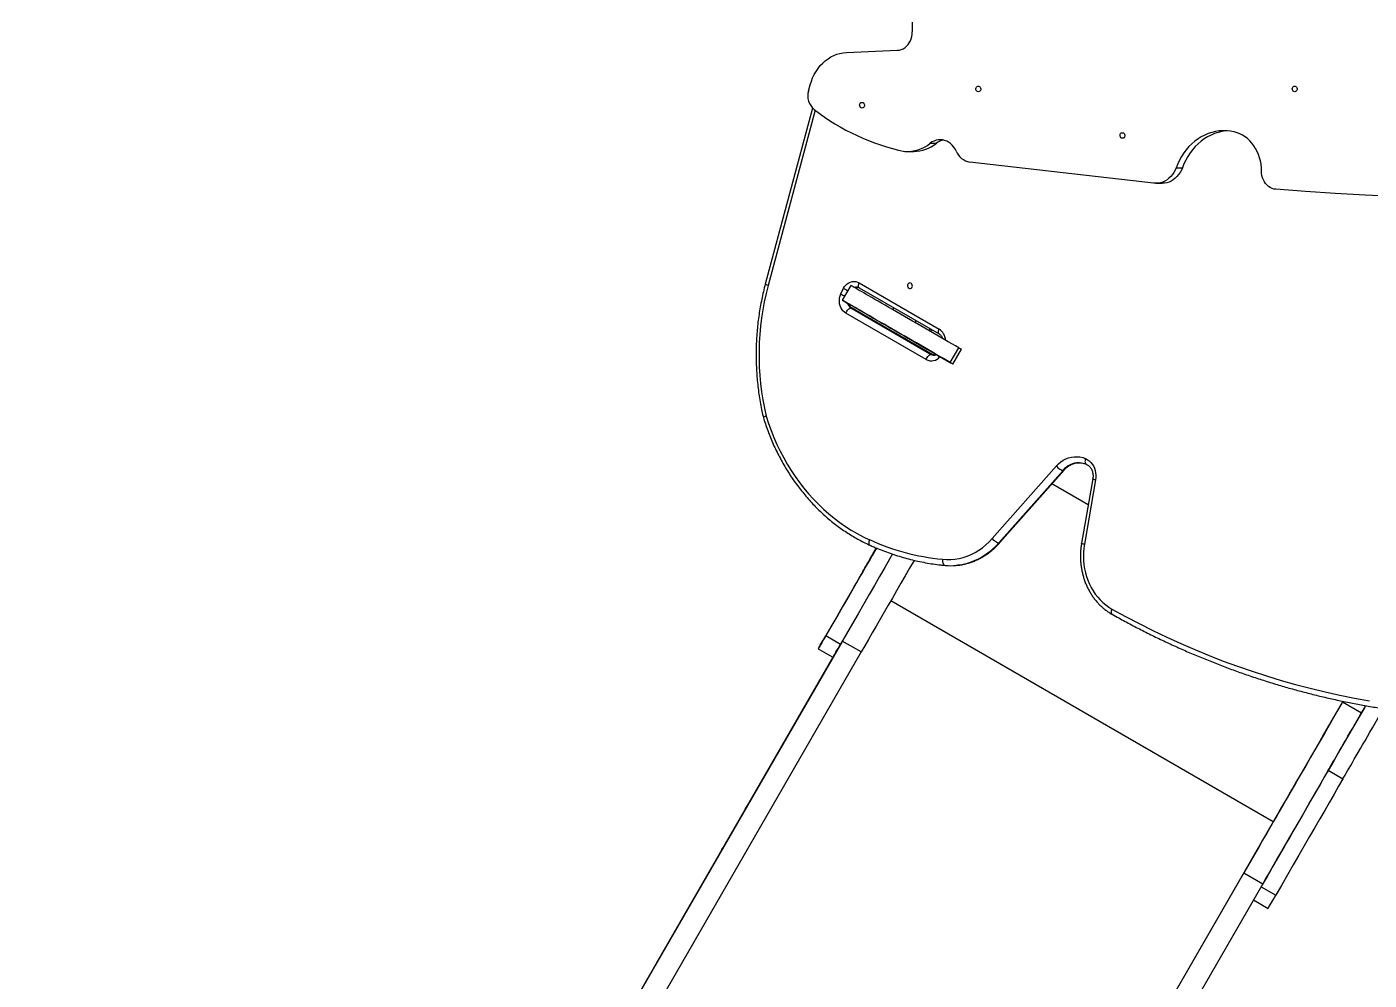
# Model space of a CAD drawing. Header units: millimetres. Extents: x -5718 to 5731, y -4937 to 4872.
# Drawn here: x -3136 to -1477, y 341 to 1520 of the extents above; entities that cross this region are included whole.
import ezdxf

# ---------------------------------------------------------------- set-up
doc = ezdxf.new("R2010")
doc.units = ezdxf.units.MM
for name, color, linetype in [('DIKOM_ОБЪЕКТ', 7, 'Continuous'), ('DIKOM_РАЗМЕР_ЗОНА', 7, 'Continuous'), ('DIKOM_РАЗМЕР_ОБЪЕКТА', 7, 'Continuous')]:
    doc.layers.add(name, color=color, linetype=linetype)
doc.styles.add('style1', font='arial.ttf', dxfattribs={"width": 0.8})
doc.dimstyles.new('1-50', dxfattribs={"dimtxt": 300, "dimasz": 200, "dimexe": 100, "dimexo": 0, "dimgap": 100, "dimtad": 0, "dimdec": 0, "dimtxsty": 'style1', "dimcen": 0, "dimclrd": 7, "dimclre": 7, "dimadec": 1, "dimazin": 2, "dimtfac": 1, "dimtdec": 0, "dimtmove": 1, "dimatfit": 3, "dimfxl": 0, "dimlwd": 25, "dimlwe": 18, "dimarcsym": 0})

# ---------------------------------------------------------------- blocks, each defined once
blk = doc.blocks.new('*D16')
at = {"layer": 'Defpoints', "color": 0, "transparency": 16777216}
for p in [(3730.7, 1233.1), (-2946.4, -626.4), (-2946.4, -2812.5)]:
    blk.add_point(p, dxfattribs=at)
at = {"layer": 'DIKOM_РАЗМЕР_ОБЪЕКТА', "color": 7, "lineweight": 18, "transparency": 16777216}
for p, q in [((3730.7, 1233.1), (3730.7, -2912.5)), ((-2946.4, -626.4), (-2946.4, -2912.5))]:
    blk.add_line(p, q, dxfattribs=at)
at = {"layer": 'DIKOM_РАЗМЕР_ОБЪЕКТА', "color": 7, "lineweight": 25, "transparency": 16777216}
for p, q in [((-2746.4, -2812.5), (365.8, -2812.5)), ((3530.7, -2812.5), (1283.1, -2812.5))]:
    blk.add_line(p, q, dxfattribs=at)
at = {"layer": 'DIKOM_РАЗМЕР_ОБЪЕКТА', "color": 7, "transparency": 16777216}
for points in [[(-2746.4, -2779.2), (-2746.4, -2845.9), (-2946.4, -2812.5)], [(3530.7, -2779.2), (3530.7, -2845.9), (3730.7, -2812.5)]]:
    blk.add_solid(points, dxfattribs=at)
at = {"layer": 'DIKOM_РАЗМЕР_ОБЪЕКТА', "color": 0, "transparency": 16777216, "insert": (824.5, -2812.5), "char_height": 300, "attachment_point": 5, "style": 'style1'}
blk.add_mtext('6650', dxfattribs=at)
blk = doc.blocks.new('*D15')
at = {"layer": 'Defpoints', "color": 0, "transparency": 16777216}
for p in [(-1897.4, 3178.8), (-4525.5, -2300.5), (-129.7, -2300.5)]:
    blk.add_point(p, dxfattribs=at)
at = {"layer": 'DIKOM_РАЗМЕР_ОБЪЕКТА', "color": 7, "lineweight": 18, "transparency": 16777216}
for p, q in [((-1897.4, 3178.8), (-4625.5, 3178.8)), ((-129.7, -2300.5), (-4625.5, -2300.5))]:
    blk.add_line(p, q, dxfattribs=at)
at = {"layer": 'DIKOM_РАЗМЕР_ОБЪЕКТА', "color": 7, "lineweight": 25, "transparency": 16777216}
for p, q in [((-4525.5, 2978.8), (-4525.5, 1719)), ((-4525.5, -2100.5), (-4525.5, 803))]:
    blk.add_line(p, q, dxfattribs=at)
at = {"layer": 'DIKOM_РАЗМЕР_ОБЪЕКТА', "color": 7, "transparency": 16777216}
for points in [[(-4558.9, 2978.8), (-4492.2, 2978.8), (-4525.5, 3178.8)], [(-4558.9, -2100.5), (-4492.2, -2100.5), (-4525.5, -2300.5)]]:
    blk.add_solid(points, dxfattribs=at)
at = {"layer": 'DIKOM_РАЗМЕР_ОБЪЕКТА', "color": 0, "transparency": 16777216, "insert": (-4525.5, 1261), "char_height": 300, "attachment_point": 5, "rotation": 90, "style": 'style1'}
blk.add_mtext('5400', dxfattribs=at)
blk = doc.blocks.new('*D14')
at = {"layer": 'Defpoints', "color": 0, "transparency": 16777216}
for p in [(5730.7, 1374.7), (-4872.5, -1263.2), (-4872.5, -4740)]:
    blk.add_point(p, dxfattribs=at)
at = {"layer": 'DIKOM_РАЗМЕР_ЗОНА', "color": 7, "lineweight": 18, "transparency": 16777216}
for p, q in [((5730.7, 1374.7), (5730.7, -4840)), ((-4872.5, -1263.2), (-4872.5, -4840))]:
    blk.add_line(p, q, dxfattribs=at)
at = {"layer": 'DIKOM_РАЗМЕР_ЗОНА', "color": 7, "lineweight": 25, "transparency": 16777216}
for p, q in [((-4672.5, -4740), (259.6, -4740)), ((5530.7, -4740), (1339.3, -4740))]:
    blk.add_line(p, q, dxfattribs=at)
at = {"layer": 'DIKOM_РАЗМЕР_ЗОНА', "color": 7, "transparency": 16777216}
for points in [[(-4672.5, -4706.7), (-4672.5, -4773.3), (-4872.5, -4740)], [(5530.7, -4706.7), (5530.7, -4773.3), (5730.7, -4740)]]:
    blk.add_solid(points, dxfattribs=at)
at = {"layer": 'DIKOM_РАЗМЕР_ЗОНА', "color": 0, "transparency": 16777216, "insert": (799.5, -4740), "char_height": 300, "attachment_point": 5, "style": 'style1'}
blk.add_mtext('10600', dxfattribs=at)
blk = doc.blocks.new('*D13')
at = {"layer": 'Defpoints', "color": 0, "transparency": 16777216}
for p in [(-5521.5, 4872.3), (-1696.2, 4872.3), (580.6, -3721.2)]:
    blk.add_point(p, dxfattribs=at)
at = {"layer": 'DIKOM_РАЗМЕР_ЗОНА', "color": 7, "lineweight": 18, "transparency": 16777216}
for p, q in [((-1696.2, 4872.3), (-5621.5, 4872.3)), ((580.6, -3721.2), (-5621.5, -3721.2))]:
    blk.add_line(p, q, dxfattribs=at)
at = {"layer": 'DIKOM_РАЗМЕР_ЗОНА', "color": 7, "lineweight": 25, "transparency": 16777216}
for p, q in [((-5521.5, 4672.3), (-5521.5, 1701.6)), ((-5521.5, -3521.2), (-5521.5, 785.4))]:
    blk.add_line(p, q, dxfattribs=at)
at = {"layer": 'DIKOM_РАЗМЕР_ЗОНА', "color": 7, "transparency": 16777216}
for points in [[(-5554.9, 4672.3), (-5488.2, 4672.3), (-5521.5, 4872.3)], [(-5554.9, -3521.2), (-5488.2, -3521.2), (-5521.5, -3721.2)]]:
    blk.add_solid(points, dxfattribs=at)
at = {"layer": 'DIKOM_РАЗМЕР_ЗОНА', "color": 0, "transparency": 16777216, "insert": (-5521.5, 1243.5), "char_height": 300, "attachment_point": 5, "rotation": 90, "style": 'style1'}
blk.add_mtext('8600', dxfattribs=at)

msp = doc.modelspace()

# ---------------------------------------------------------------- linework, layer by layer
at = {"layer": 'DIKOM_ОБЪЕКТ', "color": 7, "linetype": 'Continuous', "lineweight": 15}
for p, q in [((-2041.9, 1525.7), (-2041.9, 1513.7)), ((-2123.2, 1488), (-2060.2, 1490.7)), ((-2170.1, 1440.3), (-2168, 1448.1)), ((-2165.2, 1419.4), (-2223.5, 1201.8)), ((-2162, 1416.8), (-2220.1, 1199.8)), ((-2047.7, 1365.7), (-2040, 1365.7)), ((-2019.8, 1375.8), (-2012, 1375.8)), ((-1743.6, 1326.4), (-1970.6, 1352.6)), ((-1715.8, 1345.5), (-1708, 1345.5)), ((-1740.9, 1326.3), (-1733.1, 1326.3)), ((-2130.1, 1189.5), (-2126.7, 1196.5)), ((-2117.8, 1200), (-2128.3, 1181.8)), ((-2107.6, 1203.3), (-2008.8, 1146.2)), ((-2107.5, 1197.3), (-2008.6, 1140.2)), ((-2124.8, 1179.8), (-2121.3, 1177.8)), ((-2024.7, 1108.6), (-2123.9, 1165.9)), ((-2117.6, 1172.2), (-2018.4, 1114.9)), ((-2117.1, 1172.2), (-2117.6, 1172.2)), ((-2017.9, 1114.9), (-2117.1, 1172.2)), ((-2017, 1114.6), (-2116.3, 1171.9)), ((-2097.5, 1164), (-2097.5, 1164)), ((-2065.1, 1170.1), (-2065.3, 1169.7)), ((-2065, 1169.9), (-2065.2, 1169.6)), ((-2020.8, 1144), (-2019.4, 1146.4)), ((-2019, 1143), (-2017.6, 1145.4)), ((-2018.4, 1114.9), (-2017.9, 1114.9)), ((-2011.8, 1114.5), (-2013.9, 1115.7)), ((-2013.9, 1115.7), (-2013.9, 1115.7)), ((-2011.4, 1114.3), (-1996, 1105.4)), ((-1995, 1104.8), (-1984.5, 1123)), ((-1991.7, 1102.9), (-1981.2, 1121.1)), ((-1943, 887.2), (-1863.8, 976.9)), ((-1855.4, 971.5), (-1934.7, 881.8)), ((-1933.5, 882.2), (-1854.3, 971.9)), ((-1824.3, 928.8), (-1869.4, 954.8)), ((-1818.7, 960.9), (-1832.6, 881.3)), ((-1815.2, 959.6), (-1829.1, 880.1)), ((-2098.4, 854.4), (-2098.4, 854.4)), ((-2001.4, 854), (-2001, 854)), ((-1595.7, 537), (-2068.5, 810)), ((-2148.6, 767.3), (-2130.4, 756.8)), ((-2129.1, 759.2), (-2469.9, 168.9)), ((-2104.9, 747), (-2446.5, 155.4)), ((-2158.1, 751), (-2139.9, 740.5)), ((-2104.9, 747), (-2128.3, 760.5)), ((-2139.9, 740.5), (-2356.8, 364.9)), ((-1509.6, 686.1), (-1510.1, 685.2)), ((-1510.1, 685.2), (-1486.7, 671.7)), ((-1527.7, 600.7), (-1509.5, 590.2)), ((-1595.7, 537), (-1879.9, 44.8)), ((-1632.1, 474), (-1973.7, -117.6)), ((-1632.1, 474), (-1608.7, 460.5)), ((-1608.7, 460.5), (-1950.3, -131.1)), ((-1610.8, 456.8), (-1592.6, 446.3)), ((-1620.3, 440.5), (-1602.1, 430))]:
    msp.add_line(p, q, dxfattribs=at)
at = {"layer": 'DIKOM_ОБЪЕКТ', "color": 7, "linetype": 'Continuous', "lineweight": 15, "flags": 128}
for points in [[(-2060.2, 1490.7), (-2057.8, 1491), (-2055.4, 1491.6), (-2053, 1492.7), (-2050.8, 1494), (-2048.8, 1495.7), (-2047, 1497.7), (-2045.5, 1500), (-2044.1, 1502.5), (-2043.1, 1505.1), (-2042.4, 1507.9), (-2042, 1510.8), (-2041.9, 1513.7)], [(-2168, 1448.1), (-2166.6, 1452.5), (-2165, 1456.7), (-2163, 1460.8), (-2160.8, 1464.7), (-2158.3, 1468.4), (-2155.6, 1471.8), (-2152.6, 1474.9), (-2149.4, 1477.7), (-2146, 1480.3), (-2142.5, 1482.5), (-2138.8, 1484.3), (-2135, 1485.8), (-2131.2, 1486.9), (-2127.2, 1487.6), (-2123.2, 1488)], [(-1960.2, 1439.4), (-1961.2, 1439.6), (-1962.1, 1440.1), (-1962.7, 1441), (-1963.1, 1442), (-1963.2, 1443.2), (-1963, 1444.3), (-1962.4, 1445.3), (-1961.7, 1446), (-1960.7, 1446.3), (-1959.7, 1446.3), (-1958.8, 1446), (-1958, 1445.3), (-1957.5, 1444.3), (-1957.2, 1443.2), (-1957.3, 1442), (-1957.7, 1441), (-1958.4, 1440.1), (-1959.3, 1439.6), (-1960.2, 1439.4)], [(-1569.2, 1439.4), (-1570.2, 1439.6), (-1571, 1440.1), (-1571.7, 1441), (-1572.1, 1442), (-1572.2, 1443.2), (-1571.9, 1444.3), (-1571.4, 1445.3), (-1570.6, 1446), (-1569.7, 1446.4), (-1568.7, 1446.4), (-1567.8, 1446), (-1567, 1445.3), (-1566.5, 1444.3), (-1566.2, 1443.2), (-1566.3, 1442), (-1566.7, 1441), (-1567.4, 1440.1), (-1568.2, 1439.6), (-1569.2, 1439.4)], [(-2103.9, 1419.4), (-2104.9, 1419.6), (-2105.8, 1420.1), (-2106.4, 1421), (-2106.8, 1422), (-2106.9, 1423.2), (-2106.7, 1424.3), (-2106.1, 1425.3), (-2105.4, 1426), (-2104.4, 1426.3), (-2103.4, 1426.3), (-2102.5, 1426), (-2101.7, 1425.3), (-2101.2, 1424.3), (-2101, 1423.2), (-2101, 1422), (-2101.4, 1421), (-2102.1, 1420.1), (-2103, 1419.6), (-2103.9, 1419.4)], [(-1987.7, 1366.2), (-1989, 1368.9), (-1990.7, 1371.3), (-1992.5, 1373.6), (-1994.6, 1375.5), (-1996.9, 1377.2), (-1999.3, 1378.5), (-2001.9, 1379.4), (-2004.5, 1380), (-2007.2, 1380.2), (-2009.8, 1380.1), (-2012.5, 1379.5), (-2015, 1378.6), (-2017.5, 1377.4), (-2019.8, 1375.8)], [(-1782.1, 1382), (-1783.1, 1382.2), (-1784, 1382.7), (-1784.7, 1383.6), (-1785, 1384.6), (-1785.1, 1385.8), (-1784.9, 1386.9), (-1784.3, 1387.9), (-1783.6, 1388.6), (-1782.6, 1388.9), (-1781.7, 1388.9), (-1780.7, 1388.6), (-1779.9, 1387.9), (-1779.4, 1386.9), (-1779.2, 1385.8), (-1779.2, 1384.6), (-1779.6, 1383.6), (-1780.3, 1382.7), (-1781.2, 1382.2), (-1782.1, 1382)], [(-1644.1, 1389.9), (-1648.6, 1390.7), (-1653.2, 1391.2), (-1657.9, 1391.3), (-1662.5, 1391), (-1667.1, 1390.3), (-1671.6, 1389.2), (-1676, 1387.7), (-1680.4, 1385.9), (-1684.6, 1383.7), (-1688.7, 1381.2), (-1692.6, 1378.4), (-1696.3, 1375.2), (-1699.9, 1371.7), (-1703.2, 1367.9), (-1706.2, 1363.9), (-1709, 1359.6), (-1711.6, 1355.1), (-1713.8, 1350.4), (-1715.8, 1345.5)], [(-1652.6, 1391.2), (-1654.7, 1391), (-1659.3, 1390.3), (-1663.8, 1389.2), (-1668.3, 1387.7), (-1672.6, 1385.9), (-1676.8, 1383.7), (-1680.9, 1381.2), (-1684.8, 1378.4), (-1688.6, 1375.2), (-1692.1, 1371.7), (-1695.4, 1367.9), (-1698.5, 1363.9), (-1701.3, 1359.6), (-1703.8, 1355.1), (-1706.1, 1350.4), (-1708, 1345.5)], [(-1610.2, 1341.3), (-1610.3, 1345.6), (-1610.8, 1349.8), (-1611.5, 1353.9), (-1612.6, 1358), (-1613.9, 1362), (-1615.5, 1365.8), (-1617.5, 1369.4), (-1619.6, 1372.8), (-1622, 1375.9), (-1624.7, 1378.9), (-1627.5, 1381.5), (-1630.6, 1383.8), (-1633.8, 1385.9), (-1637.1, 1387.6), (-1640.5, 1388.9), (-1644.1, 1389.9)], [(-1715.8, 1345.5), (-1717.1, 1342.5), (-1718.6, 1339.7), (-1720.4, 1337), (-1722.4, 1334.6), (-1724.6, 1332.5), (-1727, 1330.7), (-1729.6, 1329.1), (-1732.3, 1327.9), (-1735, 1327), (-1737.9, 1326.5), (-1740.7, 1326.3), (-1743.6, 1326.4)], [(-1708, 1345.5), (-1709.3, 1342.5), (-1710.9, 1339.7), (-1712.7, 1337), (-1714.7, 1334.6), (-1716.9, 1332.5), (-1719.3, 1330.7), (-1721.8, 1329.1), (-1724.5, 1327.9), (-1727.3, 1327), (-1730.1, 1326.5), (-1733, 1326.3), (-1733.1, 1326.3)], [(-1592.5, 1318.9), (-1594.9, 1319.2), (-1597.2, 1319.9), (-1599.4, 1321), (-1601.5, 1322.4), (-1603.4, 1324), (-1605.2, 1326), (-1606.7, 1328.1), (-1607.9, 1330.5), (-1608.9, 1333.1), (-1609.7, 1335.8), (-1610.1, 1338.5), (-1610.2, 1341.3)], [(-1224.5, 1308), (-1261.3, 1307.4), (-1298.1, 1307.1), (-1334.9, 1307.3), (-1371.8, 1307.8), (-1408.6, 1308.7), (-1445.4, 1310), (-1482.2, 1311.6), (-1519, 1313.7), (-1555.7, 1316.1), (-1592.5, 1318.9)], [(-2220.1, 1199.8), (-2221.2, 1200.3), (-2222.2, 1200.7), (-2222.9, 1201.1), (-2223.3, 1201.4), (-2223.5, 1201.7), (-2223.5, 1201.8)], [(-2126.7, 1196.5), (-2125.5, 1198.6), (-2124, 1200.5), (-2122.3, 1202.1), (-2120.4, 1203.4), (-2118.3, 1204.3), (-2116.2, 1204.9), (-2114, 1205.1), (-2111.8, 1204.9), (-2109.7, 1204.3), (-2107.6, 1203.3)], [(-1984.5, 1123), (-1988.6, 1125.4), (-1992.8, 1127.8), (-1997.3, 1130.4), (-2001.8, 1133), (-2006.5, 1135.8), (-2011.4, 1138.5), (-2016.3, 1141.4), (-2021.2, 1144.2), (-2026.3, 1147.2), (-2031.4, 1150.1), (-2036.4, 1153), (-2041.5, 1155.9), (-2046.6, 1158.9), (-2051.6, 1161.8), (-2056.6, 1164.6), (-2061.4, 1167.4), (-2066.2, 1170.2), (-2070.9, 1172.9), (-2075.4, 1175.5), (-2079.8, 1178), (-2084, 1180.5), (-2088, 1182.8), (-2091.8, 1185), (-2095.4, 1187.1), (-2098.8, 1189), (-2101.9, 1190.8), (-2104.8, 1192.5), (-2107.4, 1194), (-2109.8, 1195.3), (-2111.8, 1196.5), (-2113.6, 1197.5), (-2115, 1198.4), (-2116.2, 1199.1), (-2117.1, 1199.6), (-2117.6, 1199.9), (-2117.8, 1200), (-2117.8, 1200)], [(-2107.5, 1197.3), (-2107.9, 1197.5), (-2108.2, 1198.1), (-2108.5, 1198.9), (-2108.5, 1199.8), (-2108.4, 1200.9), (-2108.1, 1202.1), (-2107.6, 1203.3)], [(-2044.7, 1203.1), (-2045.7, 1202.9), (-2046.6, 1202.3), (-2047.2, 1201.5), (-2047.6, 1200.4), (-2047.7, 1199.3), (-2047.5, 1198.2), (-2046.9, 1197.2), (-2046.1, 1196.5), (-2045.2, 1196.1), (-2044.2, 1196.1), (-2043.3, 1196.5), (-2042.5, 1197.2), (-2042, 1198.2), (-2041.7, 1199.3), (-2041.8, 1200.4), (-2042.2, 1201.5), (-2042.9, 1202.3), (-2043.7, 1202.9), (-2044.7, 1203.1)], [(-2123.9, 1165.9), (-2125.8, 1167.2), (-2127.5, 1168.7), (-2128.9, 1170.6), (-2130.1, 1172.7), (-2131, 1175), (-2131.7, 1177.4), (-2132, 1179.9), (-2132, 1182.4), (-2131.7, 1184.9), (-2131, 1187.3), (-2130.1, 1189.5)], [(-1995, 1104.8), (-1999.1, 1107.2), (-2003.3, 1109.7), (-2007.8, 1112.2), (-2012.3, 1114.9), (-2017, 1117.6), (-2021.9, 1120.3), (-2026.8, 1123.2), (-2031.7, 1126.1), (-2036.8, 1129), (-2041.9, 1131.9), (-2046.9, 1134.8), (-2052, 1137.8), (-2057.1, 1140.7), (-2062.1, 1143.6), (-2067.1, 1146.4), (-2071.9, 1149.3), (-2076.7, 1152), (-2081.4, 1154.7), (-2085.9, 1157.3), (-2090.3, 1159.8), (-2094.5, 1162.3), (-2098.5, 1164.6), (-2102.3, 1166.8), (-2105.9, 1168.9), (-2109.3, 1170.8), (-2112.4, 1172.6), (-2115.3, 1174.3), (-2117.9, 1175.8), (-2120.3, 1177.2), (-2122.3, 1178.3), (-2124.1, 1179.4), (-2125.5, 1180.2), (-2126.7, 1180.9), (-2127.6, 1181.4), (-2128.1, 1181.7), (-2128.3, 1181.8), (-2128.2, 1181.8), (-2127.8, 1181.5), (-2127.1, 1181.1), (-2126.1, 1180.5), (-2124.8, 1179.8)], [(-2123.9, 1165.9), (-2123.3, 1167.1), (-2122.6, 1168.3), (-2121.8, 1169.4), (-2121, 1170.3), (-2120.1, 1171.1), (-2119.2, 1171.7), (-2118.4, 1172), (-2117.6, 1172.2)], [(-2120.4, 1177.2), (-2120.4, 1177.3), (-2120.7, 1177.4), (-2121.3, 1177.8)], [(-2097.5, 1164), (-2097.6, 1164.1), (-2098.1, 1164.3), (-2098.9, 1164.8), (-2100, 1165.4), (-2101.4, 1166.2), (-2103.1, 1167.2), (-2105.1, 1168.4), (-2107.5, 1169.7), (-2110.1, 1171.3), (-2113.1, 1173), (-2116.3, 1174.9), (-2119.9, 1176.9), (-2120.2, 1177.1)], [(-2117.1, 1172.2), (-2116.5, 1172), (-2116.3, 1171.9)], [(-2097.5, 1164), (-2097.3, 1163.9), (-2096.9, 1163.6), (-2096.1, 1163.2), (-2095, 1162.5), (-2093.6, 1161.8), (-2091.9, 1160.8), (-2090, 1159.6), (-2087.7, 1158.3), (-2085.2, 1156.9), (-2082.4, 1155.3), (-2079.3, 1153.5), (-2076.1, 1151.6), (-2072.5, 1149.6), (-2068.8, 1147.4), (-2064.8, 1145.1), (-2060.7, 1142.7), (-2056.4, 1140.3), (-2051.9, 1137.7), (-2047.3, 1135), (-2042.6, 1132.3), (-2037.8, 1129.5), (-2032.9, 1126.7), (-2027.9, 1123.8), (-2022.9, 1120.9), (-2017.8, 1118), (-2012.7, 1115), (-2011.9, 1114.5)], [(-2064.5, 1169.2), (-2064.8, 1169.4), (-2065, 1169.8), (-2065.1, 1170.2), (-2065.2, 1170.8), (-2065.1, 1171.4), (-2065, 1172.1), (-2064.9, 1172.6)], [(-2036.9, 1153.2), (-2037.1, 1153.5), (-2037.4, 1153.9), (-2037.5, 1154.3), (-2037.6, 1154.8), (-2037.5, 1155.5), (-2037.4, 1156.1), (-2037.3, 1156.7)], [(-2008.7, 1140.2), (-2009, 1140.4), (-2009.4, 1141), (-2009.6, 1141.8), (-2009.6, 1142.8), (-2009.5, 1143.8), (-2009.2, 1145), (-2008.8, 1146.2)], [(-2042.9, 1132.5), (-2043.1, 1132.6), (-2043.5, 1132.8), (-2044.3, 1133.3), (-2045.2, 1133.8), (-2046.2, 1134.4), (-2047.1, 1134.9), (-2048, 1135.4), (-2048.6, 1135.8), (-2048.9, 1136), (-2048.9, 1136), (-2048.6, 1135.8), (-2048, 1135.4), (-2047.1, 1134.9), (-2046.2, 1134.4), (-2045.2, 1133.8), (-2044.3, 1133.3), (-2043.5, 1132.8), (-2043.1, 1132.6), (-2042.9, 1132.5)], [(-2029.5, 1124.7), (-2029.7, 1124.8), (-2030.1, 1125.1), (-2030.9, 1125.5), (-2031.8, 1126), (-2032.8, 1126.6), (-2033.7, 1127.2), (-2034.6, 1127.7), (-2035.2, 1128), (-2035.5, 1128.2), (-2035.5, 1128.2), (-2035.2, 1128), (-2034.6, 1127.7), (-2033.7, 1127.2), (-2032.8, 1126.6), (-2031.8, 1126), (-2030.9, 1125.5), (-2030.1, 1125.1), (-2029.7, 1124.8), (-2029.5, 1124.7)], [(-2029.3, 1124.7), (-2029.5, 1124.7), (-2030, 1125), (-2030.7, 1125.4), (-2031.6, 1126), (-2032.6, 1126.5), (-2033.6, 1127.1), (-2034.4, 1127.6), (-2035, 1127.9), (-2035.4, 1128.1), (-2035.4, 1128.1), (-2035, 1127.9), (-2034.4, 1127.6), (-2033.6, 1127.1), (-2032.6, 1126.5), (-2031.6, 1126), (-2030.7, 1125.4), (-2030, 1125), (-2029.5, 1124.7), (-2029.3, 1124.7)], [(-2024.7, 1108.6), (-2024.1, 1109.8), (-2023.4, 1111), (-2022.6, 1112.1), (-2021.7, 1113), (-2020.9, 1113.8), (-2020, 1114.4), (-2019.2, 1114.7), (-2018.4, 1114.9)], [(-2017.9, 1114.9), (-2017.2, 1114.7), (-2017.1, 1114.7)], [(-2011.4, 1114.3), (-2012.5, 1114.9), (-2013.4, 1115.5), (-2014.1, 1115.9), (-2014.6, 1116.2), (-2014.8, 1116.3), (-2014.8, 1116.3), (-2014.4, 1116.1), (-2013.9, 1115.7)], [(-1981.2, 1121.1), (-1981.3, 1121.2), (-1981.6, 1121.4), (-1982.3, 1121.8), (-1983.3, 1122.3), (-1984.5, 1123)], [(-1996, 1105.4), (-1994.7, 1104.6), (-1993.5, 1104), (-1992.6, 1103.5), (-1992, 1103.1), (-1991.7, 1102.9), (-1991.8, 1103), (-1992.1, 1103.2), (-1992.8, 1103.6), (-1993.8, 1104.1), (-1995, 1104.8)], [(-2222.5, 1038.5), (-2219.6, 1029.6), (-2216.4, 1020.8), (-2212.9, 1012.1), (-2209.1, 1003.6), (-2205.1, 995.3), (-2200.8, 987.1), (-2196.3, 979.2), (-2191.5, 971.4), (-2186.5, 963.9), (-2181.2, 956.5), (-2175.7, 949.5), (-2170, 942.6), (-2164.1, 936), (-2157.9, 929.7), (-2151.6, 923.6), (-2145.1, 917.8), (-2138.4, 912.3), (-2131.5, 907.1), (-2124.5, 902.2), (-2117.3, 897.6), (-2110, 893.4), (-2102.5, 889.4), (-2094.9, 885.8)], [(-1863.8, 976.9), (-1861.1, 979.6), (-1858.3, 982), (-1855.2, 984), (-1852, 985.7), (-1848.6, 987), (-1845.2, 987.9), (-1841.7, 988.3), (-1838.2, 988.4), (-1834.7, 988), (-1831.2, 987.3), (-1827.9, 986.1)], [(-1827.9, 986.1), (-1825.5, 984.9), (-1823.3, 983.3), (-1821.3, 981.4), (-1819.5, 979.3), (-1818, 976.9), (-1816.7, 974.2), (-1815.8, 971.4), (-1815.2, 968.5), (-1814.8, 965.5), (-1814.9, 962.5), (-1815.2, 959.6)], [(-1863.8, 976.9), (-1862.8, 975.9), (-1861.8, 974.8), (-1860.6, 973.9), (-1859.5, 973.1), (-1858.3, 972.4), (-1857.3, 971.9), (-1856.3, 971.6), (-1855.4, 971.5)], [(-1815.2, 959.6), (-1816.4, 959.9), (-1817.3, 960.1), (-1818.1, 960.4), (-1818.5, 960.6), (-1818.7, 960.8), (-1818.7, 960.9)], [(-2094.9, 885.8), (-2095.3, 884.4), (-2095.5, 883.1), (-2095.6, 881.9), (-2095.4, 880.8), (-2095.1, 880), (-2094.7, 879.3), (-2094.2, 879)], [(-2004.6, 861.5), (-1999.4, 861.2), (-1994.2, 861.3), (-1989.1, 861.8), (-1983.9, 862.6), (-1978.9, 863.9), (-1973.9, 865.6), (-1969, 867.6), (-1964.3, 870), (-1959.6, 872.8), (-1955.2, 875.9), (-1950.9, 879.4), (-1946.9, 883.1), (-1943, 887.2)], [(-1934.7, 881.8), (-1938.5, 877.7), (-1942.6, 873.9), (-1946.8, 870.4), (-1951.3, 867.2), (-1955.8, 864.3), (-1960.5, 861.7), (-1965.4, 859.5), (-1970.3, 857.6), (-1975.4, 856.1), (-1980.5, 854.9), (-1985.6, 854.2), (-1987.7, 853.9)], [(-1943, 887.2), (-1942.1, 886.2), (-1941, 885.1), (-1939.9, 884.2), (-1938.7, 883.4), (-1937.6, 882.7), (-1936.5, 882.2), (-1935.5, 881.9), (-1934.7, 881.8)], [(-1829.1, 880.1), (-1830.3, 880.3), (-1831.3, 880.6), (-1832, 880.9), (-1832.5, 881.1), (-1832.6, 881.3), (-1832.6, 881.3)], [(-1829.1, 880.1), (-1829.9, 875.1), (-1830.3, 870), (-1830.4, 865), (-1830.2, 859.9), (-1829.7, 854.9), (-1829, 849.9), (-1827.9, 845), (-1826.5, 840.2), (-1824.9, 835.6), (-1822.9, 831), (-1820.7, 826.7), (-1818.3, 822.5), (-1815.6, 818.5), (-1812.7, 814.8), (-1809.6, 811.3), (-1806.2, 808.1), (-1802.7, 805.1), (-1799, 802.5), (-1795.2, 800.1)], [(-2086.1, 875.6), (-2088.7, 871.1), (-2091.6, 866.1), (-2094.5, 861), (-2097.5, 855.9), (-2100.5, 850.7), (-2103.5, 845.4), (-2106.6, 840.1), (-2109.6, 834.9), (-2112.7, 829.6), (-2115.7, 824.4), (-2118.6, 819.2), (-2121.6, 814.2), (-2124.5, 809.2), (-2127.3, 804.3), (-2130, 799.5), (-2132.7, 794.9), (-2135.3, 790.4), (-2137.7, 786.2), (-2140.1, 782.1), (-2142.4, 778.2), (-2144.5, 774.5), (-2146.5, 771), (-2148.3, 767.8), (-2150, 764.9), (-2151.6, 762.2), (-2153, 759.8), (-2154.2, 757.6), (-2155.3, 755.8), (-2156.2, 754.2), (-2156.9, 753), (-2157.5, 752), (-2157.8, 751.4), (-2158, 751), (-2158, 751), (-2157.9, 751.3), (-2157.5, 751.9), (-2157, 752.8), (-2156.3, 754), (-2155.5, 755.5), (-2154.4, 757.3), (-2153.2, 759.4), (-2151.8, 761.7), (-2150.3, 764.4), (-2148.6, 767.3)], [(-2086.1, 875.6), (-2088.1, 872.2), (-2094.1, 861.7), (-2100.3, 850.9), (-2106.7, 839.8), (-2113.3, 828.5), (-2120, 816.8), (-2126.9, 804.9), (-2134, 792.6), (-2141.2, 780.1), (-2148.6, 767.3)], [(-2066.2, 868.1), (-2069.9, 861.7), (-2075.9, 851.2), (-2082.2, 840.4), (-2088.6, 829.3), (-2095.1, 818), (-2101.8, 806.3), (-2108.7, 794.3), (-2115.8, 782.1), (-2123, 769.6), (-2130.4, 756.8)], [(-2086.2, 875.5), (-2087.5, 873.2), (-2089.4, 869.9), (-2091.3, 866.6), (-2093.2, 863.4), (-2095, 860.2), (-2096.7, 857.2), (-2098.4, 854.4)], [(-2095.7, 859), (-2093.7, 862.4), (-2091.7, 865.9), (-2089.7, 869.4), (-2087.6, 872.9), (-2086.2, 875.5)], [(-2090.6, 867.8), (-2090.5, 867.9), (-2090.3, 868.4), (-2089.9, 869.1), (-2089.3, 870), (-2088.8, 871), (-2088.2, 872), (-2087.6, 873), (-2087.1, 873.8), (-2086.8, 874.4), (-2086.6, 874.7), (-2086.6, 874.7), (-2086.8, 874.4), (-2087.1, 873.8), (-2087.6, 873), (-2088.2, 872), (-2088.8, 871), (-2089.3, 870), (-2089.9, 869.1), (-2090.3, 868.4), (-2090.5, 867.9), (-2090.6, 867.8)], [(-2098.4, 854.4), (-2099.9, 851.8), (-2101.2, 849.4), (-2102.5, 847.2), (-2103.6, 845.3), (-2104.5, 843.7), (-2105.3, 842.4), (-2105.9, 841.4), (-2106.3, 840.7), (-2106.5, 840.3), (-2106.5, 840.2), (-2106.4, 840.5), (-2106, 841.1), (-2105.5, 842), (-2104.8, 843.2), (-2103.9, 844.7), (-2102.9, 846.5), (-2101.7, 848.5), (-2100.4, 850.8), (-2098.9, 853.4), (-2097.4, 856.1), (-2095.7, 859)], [(-2039.5, 860.3), (-2039.6, 860.1), (-2045.1, 850.6), (-2050.5, 841.2), (-2055.9, 831.9), (-2061.2, 822.7), (-2066.4, 813.7), (-2071.6, 804.7), (-2076.6, 796), (-2081.6, 787.4), (-2086.5, 778.9), (-2091.3, 770.6), (-2095.9, 762.6), (-2100.5, 754.7), (-2104.9, 747)], [(-2004.6, 861.5), (-2004.6, 860), (-2004.5, 858.6), (-2004.2, 857.3), (-2003.8, 856.2), (-2003.3, 855.2), (-2002.7, 854.6), (-2002, 854.1), (-2001.4, 854)], [(-1795.2, 800.1), (-1795.6, 798.8), (-1795.9, 797.5), (-1796.1, 796.4), (-1796, 795.4), (-1795.8, 794.5), (-1795.3, 793.9), (-1795, 793.6)], [(-1795.2, 800.1), (-1778.4, 790.9), (-1761.4, 782), (-1744.4, 773.5), (-1727.2, 765.3), (-1709.9, 757.4), (-1692.5, 749.9), (-1675, 742.7), (-1657.4, 735.8), (-1639.7, 729.3), (-1621.9, 723.2), (-1604, 717.4), (-1586, 711.9), (-1568, 706.8), (-1549.9, 702.1), (-1531.7, 697.7), (-1513.4, 693.7), (-1495.1, 690), (-1476.8, 686.7)], [(-2139.9, 740.5), (-2139.9, 740.5), (-2139.7, 740.8), (-2139.4, 741.4), (-2138.8, 742.3), (-2138.1, 743.5), (-2137.3, 745), (-2136.2, 746.8), (-2135, 748.9), (-2133.6, 751.2), (-2132.1, 753.9), (-2130.4, 756.8)], [(-1510.1, 685.2), (-1515.8, 675.3), (-1521.6, 665.4), (-1527.3, 655.5), (-1533, 645.6), (-1538.7, 635.7), (-1544.4, 625.9), (-1550, 616.1), (-1555.6, 606.4), (-1561.2, 596.7), (-1566.8, 587.1), (-1572.3, 577.6), (-1577.7, 568.2), (-1583.1, 558.9), (-1588.4, 549.7), (-1593.6, 540.7), (-1598.7, 531.7), (-1603.8, 523), (-1608.8, 514.4), (-1613.6, 505.9), (-1618.4, 497.6), (-1623.1, 489.6), (-1627.6, 481.7), (-1632.1, 474)], [(-1509.7, 686), (-1510.9, 683.9), (-1516.3, 674.5), (-1521.8, 665.1), (-1527.2, 655.7), (-1532.5, 646.4), (-1537.8, 637.3), (-1543.1, 628.2), (-1548.3, 619.2), (-1553.4, 610.3), (-1558.4, 601.6), (-1563.4, 592.9), (-1568.3, 584.5), (-1573.1, 576.1), (-1577.8, 568), (-1582.5, 560), (-1587, 552.1), (-1591.4, 544.5), (-1595.7, 537)], [(-1527.7, 600.7), (-1526.5, 602.7), (-1525.2, 605.1), (-1523.6, 607.7), (-1522, 610.6), (-1520.1, 613.8), (-1518.1, 617.3), (-1516, 621), (-1513.7, 624.9), (-1511.3, 629), (-1508.8, 633.4), (-1506.1, 638), (-1503.4, 642.8), (-1500.5, 647.8), (-1497.5, 653), (-1494.4, 658.3), (-1491.3, 663.8), (-1488, 669.5), (-1484.7, 675.2), (-1481.6, 680.6)], [(-1481.6, 680.6), (-1483.1, 678), (-1486.7, 671.7)], [(-1486.7, 671.7), (-1492.5, 661.8), (-1498.2, 651.9), (-1503.9, 642), (-1509.6, 632.1), (-1515.3, 622.2), (-1521, 612.4), (-1526.6, 602.6), (-1532.3, 592.9), (-1537.8, 583.2), (-1543.4, 573.6), (-1548.9, 564.1), (-1554.3, 554.7), (-1559.7, 545.4), (-1565, 536.2), (-1570.2, 527.2), (-1575.3, 518.2), (-1580.4, 509.5), (-1585.4, 500.9), (-1590.3, 492.4), (-1595, 484.1), (-1599.7, 476.1), (-1604.3, 468.2), (-1608.7, 460.5)], [(-1509.5, 590.2), (-1508.3, 592.2), (-1507, 594.6), (-1505.5, 597.2), (-1503.8, 600.1), (-1501.9, 603.3), (-1500, 606.8), (-1497.8, 610.5), (-1495.6, 614.4), (-1493.1, 618.5), (-1490.6, 622.9), (-1488, 627.5), (-1485.2, 632.3), (-1482.3, 637.3), (-1479.3, 642.5), (-1476.2, 647.8), (-1473.1, 653.3), (-1469.8, 659), (-1466.5, 664.7), (-1463.1, 670.6), (-1459.6, 676.6), (-1459.4, 676.9)], [(-1527.7, 600.7), (-1533.1, 591.4), (-1538.6, 581.8), (-1544.4, 571.9), (-1550.3, 561.7), (-1556.3, 551.2), (-1562.5, 540.4), (-1568.9, 529.3), (-1575.5, 518), (-1582.2, 506.3), (-1589.1, 494.3), (-1596.2, 482.1), (-1603.4, 469.6), (-1609.5, 459.2)], [(-1509.5, 590.2), (-1514.9, 580.9), (-1520.5, 571.3), (-1526.2, 561.4), (-1532.1, 551.2), (-1538.1, 540.7), (-1544.4, 529.9), (-1550.7, 518.8), (-1557.3, 507.5), (-1564, 495.8), (-1570.9, 483.9), (-1578, 471.6), (-1585.2, 459.1), (-1592.6, 446.3)], [(-1572.2, 577.7), (-1572.3, 577.6), (-1572.5, 577.1), (-1572.9, 576.4), (-1573.5, 575.5), (-1574, 574.5), (-1574.6, 573.5), (-1575.2, 572.5), (-1575.7, 571.7), (-1576, 571.1), (-1576.2, 570.8), (-1576.2, 570.8), (-1576, 571.1), (-1575.7, 571.7), (-1575.2, 572.5), (-1574.6, 573.5), (-1574, 574.5), (-1573.5, 575.5), (-1572.9, 576.4), (-1572.5, 577.1), (-1572.3, 577.6), (-1572.2, 577.7)], [(-2248.3, 552.8), (-2248.2, 552.9), (-2247.9, 553.4), (-2247.5, 554.1), (-2247, 555), (-2246.4, 556), (-2245.8, 557), (-2245.3, 558), (-2244.8, 558.8), (-2244.5, 559.4), (-2244.3, 559.7), (-2244.3, 559.7), (-2244.5, 559.4), (-2244.8, 558.8), (-2245.3, 558), (-2245.8, 557), (-2246.4, 556), (-2247, 555), (-2247.5, 554.1), (-2247.9, 553.4), (-2248.2, 552.9), (-2248.3, 552.8)], [(-2278.9, 499.7), (-2278.8, 499.9), (-2278.6, 500.3), (-2278.2, 501), (-2277.6, 501.9), (-2277.1, 502.9), (-2276.5, 503.9), (-2275.9, 504.9), (-2275.5, 505.7), (-2275.1, 506.3), (-2274.9, 506.6), (-2274.9, 506.6), (-2275.1, 506.3), (-2275.5, 505.7), (-2275.9, 504.9), (-2276.5, 503.9), (-2277.1, 502.9), (-2277.6, 501.9), (-2278.2, 501), (-2278.6, 500.3), (-2278.8, 499.9), (-2278.9, 499.7)], [(-1602.1, 430), (-1602.1, 430), (-1601.9, 430.3), (-1601.6, 430.9), (-1601, 431.8), (-1600.3, 433), (-1599.5, 434.5), (-1598.4, 436.3), (-1597.2, 438.4), (-1595.8, 440.7), (-1594.3, 443.4), (-1592.6, 446.3)], [(-2356.8, 364.9), (-2364.3, 351.8), (-2372, 338.6)]]:
    msp.add_lwpolyline(points, dxfattribs=at)
at = {"layer": 'DIKOM_ОБЪЕКТ', "color": 7, "linetype": 'Continuous', "lineweight": 15}
for centre, radius, start, end in [((-2149.2, 1434.3), 21.8, 163.9533, 230.0257), ((-1995.3, 1633.5), 273.5, 232.1424, 258.2145), ((-1999.2, 1359.9), 20.4, 102.0435, 128.9255), ((-2047.9, 1410.2), 44.5, 265.8546, 309.2618), ((-2040.3, 1410.4), 44.7, 270.405, 309.2126), ((-1967.4, 1374.2), 21.8, 201.5219, 261.3985), ((-1899.4, 1114.4), 331.9, 165.0833, 193.2175), ((-2112.6, 1218), 25.7, 236.6742, 250.0077), ((-2110.4, 1190.6), 7.48, 89.8842, 113.5452), ((-2109.9, 1190.6), 7.5, 89.9053, 115.9215), ((-2115.9, 1211.1), 25.8, 236.7, 248.7604), ((-2112.6, 1180.5), 9.73, 193.596, 238.5877), ((-2112.1, 1180.4), 9.68, 195.6213, 238.644), ((-2018.1, 1131.5), 17.4, 2.8022, 57.529), ((-2018.2, 1120.1), 13.2, 240.5744, 323.0899), ((-2014.6, 1121.4), 7.53, 239.6197, 269.2728), ((-2014.1, 1121.4), 7.53, 239.6159, 269.813), ((-1835.1, 954.2), 26.8, 91.2894, 139.5603), ((-1855.3, 972.9), 1.39, 263.7401, 316.2403), ((-1976.9, 1144.3), 284.1, 245.4587, 264.4113), ((-1934.5, 883.2), 1.39, 263.7949, 316.2756), ((-1994.2, 926.9), 73.3, 264.8203, 275.1278)]:
    msp.add_arc(centre, radius, start, end, dxfattribs=at)
for points, knots in [([(-2223.5, 1201.8), (-2223.9, 1200.2), (-2225.1, 1195.5), (-2227, 1187.6), (-2228.9, 1178.2), (-2230.6, 1168.8), (-2232, 1159.3), (-2233.1, 1149.8), (-2234, 1140.2), (-2234.6, 1130.6), (-2234.9, 1120.9), (-2234.9, 1111.3), (-2234.7, 1101.7), (-2234.2, 1092), (-2233.4, 1082.4), (-2232.4, 1072.9), (-2231.1, 1063.4), (-2229.5, 1053.9), (-2227.8, 1045), (-2226.5, 1039.2), (-2225.8, 1036.6)], [0, 0, 0, 0, 0.030532, 0.088056, 0.145582, 0.203109, 0.260638, 0.318168, 0.375699, 0.43323, 0.490763, 0.548296, 0.605829, 0.663363, 0.720897, 0.778431, 0.835965, 0.893499, 0.951032, 1, 1, 1, 1]), ([(-2113, 1197.2), (-2112.7, 1197.4), (-2111.9, 1197.8), (-2110.9, 1198), (-2110.2, 1198.1), (-2109.9, 1198.1)], [0, 0, 0, 0, 0.313768, 0.691833, 1, 1, 1, 1]), ([(-2110.4, 1198.1), (-2110.3, 1198.1), (-2109.8, 1198.1), (-2108.9, 1197.9), (-2108, 1197.5), (-2107.6, 1197.3), (-2107.5, 1197.3)], [0, 0, 0, 0, 0.101464, 0.550489, 0.932184, 1, 1, 1, 1]), ([(-2116.3, 1171.9), (-2116.4, 1172), (-2117, 1172.4), (-2117.8, 1173.1), (-2118.8, 1174.2), (-2119.6, 1175.6), (-2120.1, 1176.7), (-2120.3, 1177.3), (-2120.3, 1177.3)], [0, 0, 0, 0, 0.094306, 0.32608, 0.549586, 0.766491, 0.979831, 1, 1, 1, 1]), ([(-2008.6, 1140.2), (-2008.5, 1140.1), (-2008, 1139.8), (-2007.1, 1139), (-2006.1, 1137.9), (-2005.3, 1136.5), (-2004.8, 1135.4), (-2004.6, 1134.7), (-2004.6, 1134.6)], [0, 0, 0, 0, 0.092185, 0.318774, 0.537288, 0.74934, 0.957907, 1, 1, 1, 1]), ([(-2014.1, 1113.8), (-2014.5, 1113.9), (-2015.2, 1113.9), (-2016.2, 1114.2), (-2016.8, 1114.5), (-2017, 1114.6)], [0, 0, 0, 0, 0.382489, 0.774097, 1, 1, 1, 1]), ([(-2011.9, 1114.5), (-2012, 1114.5), (-2012.4, 1114.2), (-2013.3, 1114), (-2014.1, 1113.8), (-2014.6, 1113.8), (-2014.7, 1113.8)], [0, 0, 0, 0, 0.083912, 0.4897, 0.922473, 1, 1, 1, 1]), ([(-2222.5, 1038.5), (-2222.5, 1038.5), (-2223, 1038.4), (-2224, 1037.9), (-2225.3, 1037.3), (-2225.9, 1036.8), (-2225.8, 1036.6), (-2225.8, 1036.6)], [0, 0, 0, 0, 0.00791, 0.211443, 0.531724, 0.851788, 1, 1, 1, 1]), ([(-2225.8, 1036.6), (-2225.5, 1035.5), (-2224.3, 1031.5), (-2222, 1024.8), (-2218.9, 1016.3), (-2215.5, 1008.1), (-2211.9, 999.9), (-2208, 991.9), (-2203.9, 984.1), (-2199.6, 976.4), (-2195, 968.9), (-2190.2, 961.7), (-2185.2, 954.6), (-2180, 947.7), (-2174.6, 941), (-2169.1, 934.5), (-2163.3, 928.3), (-2157.3, 922.3), (-2151.2, 916.5), (-2144.9, 911), (-2138.4, 905.8), (-2131.8, 900.8), (-2125, 896.1), (-2118.1, 891.7), (-2111.1, 887.5), (-2103.9, 883.6), (-2098.3, 880.8), (-2095, 879.3), (-2094.2, 879)], [0, 0, 0, 0, 0.015345, 0.055847, 0.096349, 0.136851, 0.17735, 0.217847, 0.258341, 0.298831, 0.339319, 0.379802, 0.42028, 0.460753, 0.501221, 0.541681, 0.582135, 0.62258, 0.663018, 0.703446, 0.743865, 0.784274, 0.824672, 0.865058, 0.905434, 0.945798, 0.986151, 1, 1, 1, 1]), ([(-1854.3, 971.9), (-1854, 972.3), (-1853, 973.3), (-1851.3, 974.9), (-1849.1, 976.6), (-1846.7, 978.1), (-1844.3, 979.2), (-1841.8, 980.1), (-1839.2, 980.7), (-1837.1, 980.9), (-1836, 980.9), (-1835.7, 980.9)], [0, 0, 0, 0, 0.060762, 0.186235, 0.312111, 0.438802, 0.56647, 0.695254, 0.825192, 0.956176, 1, 1, 1, 1]), ([(-1835.7, 980.9), (-1835.1, 980.9), (-1833.6, 980.9), (-1831.2, 980.5), (-1828.8, 979.9), (-1827.3, 979.3), (-1826.7, 979.1)], [0, 0, 0, 0, 0.19405, 0.485514, 0.776226, 1, 1, 1, 1]), ([(-1827.9, 986.1), (-1827.9, 986), (-1828, 985.5), (-1828.3, 984.2), (-1828.5, 982.3), (-1828.2, 980.5), (-1827.6, 979.5), (-1827, 979.3), (-1826.9, 979.3)], [0, 0, 0, 0, 0.014386, 0.162789, 0.410119, 0.657429, 0.904735, 1, 1, 1, 1]), ([(-1827, 979.2), (-1826.8, 979.1), (-1826, 978.8), (-1824.8, 978), (-1823.3, 976.8), (-1822, 975.4), (-1820.9, 973.7), (-1819.9, 971.9), (-1819.2, 969.9), (-1818.7, 967.8), (-1818.4, 965.6), (-1818.4, 963.4), (-1818.6, 961.9), (-1818.7, 961), (-1818.7, 960.9)], [0, 0, 0, 0, 0.042213, 0.142891, 0.241188, 0.337061, 0.431279, 0.524446, 0.616969, 0.709095, 0.80098, 0.892704, 0.979587, 1, 1, 1, 1]), ([(-1987.5, 854), (-1986.4, 854.1), (-1983.6, 854.3), (-1979.3, 855.1), (-1974.5, 856.2), (-1969.8, 857.6), (-1965.2, 859.4), (-1960.6, 861.4), (-1956.2, 863.7), (-1951.9, 866.3), (-1947.7, 869.2), (-1943.6, 872.4), (-1939.8, 875.8), (-1936.4, 879.1), (-1934.4, 881.3), (-1933.5, 882.2)], [0, 0, 0, 0, 0.055509, 0.13578, 0.21608, 0.296421, 0.376823, 0.457292, 0.537842, 0.618478, 0.699203, 0.780015, 0.860917, 0.941901, 1, 1, 1, 1]), ([(-1832.6, 881.3), (-1832.8, 880.5), (-1833.2, 877.9), (-1833.7, 873.7), (-1834, 868.6), (-1834, 863.6), (-1833.8, 858.5), (-1833.3, 853.5), (-1832.5, 848.5), (-1831.4, 843.6), (-1830.1, 838.8), (-1828.5, 834.1), (-1826.7, 829.5), (-1824.6, 825.1), (-1822.2, 820.8), (-1819.7, 816.7), (-1816.9, 812.8), (-1813.9, 809.1), (-1810.7, 805.6), (-1807.3, 802.4), (-1803.7, 799.4), (-1800, 796.7), (-1797.1, 794.8), (-1795.4, 793.8), (-1795, 793.6)], [0, 0, 0, 0, 0.026104, 0.074144, 0.122192, 0.170248, 0.21831, 0.266376, 0.314444, 0.362512, 0.41058, 0.458643, 0.506699, 0.554742, 0.60277, 0.650775, 0.698752, 0.746693, 0.794591, 0.842437, 0.890225, 0.937946, 0.985596, 1, 1, 1, 1]), ([(-2094.2, 879), (-2092.6, 878.2), (-2088.1, 876.2), (-2080.5, 873.1), (-2071.5, 869.7), (-2062.4, 866.6), (-2053.3, 863.8), (-2044.1, 861.3), (-2034.8, 859.2), (-2025.4, 857.3), (-2016.1, 855.7), (-2008.1, 854.7), (-2003.2, 854.2), (-2001.4, 854)], [0, 0, 0, 0, 0.052809, 0.151986, 0.251153, 0.350306, 0.449445, 0.548568, 0.647679, 0.746779, 0.845867, 0.944947, 1, 1, 1, 1]), ([(-1795, 793.6), (-1792.2, 792.1), (-1784.2, 787.6), (-1770.9, 780.5), (-1755.1, 772.3), (-1739.1, 764.4), (-1723, 756.8), (-1706.8, 749.5), (-1690.5, 742.5), (-1674.1, 735.8), (-1657.7, 729.3), (-1641.1, 723.2), (-1624.5, 717.4), (-1607.8, 711.9), (-1591, 706.7), (-1574.2, 701.8), (-1557.2, 697.2), (-1540.3, 692.9), (-1523.3, 688.9), (-1506.2, 685.3), (-1489.1, 681.9), (-1471.9, 678.9), (-1454.7, 676.2), (-1437.5, 673.7), (-1420.2, 671.6), (-1405.6, 670.1), (-1396.7, 669.4), (-1393.5, 669.1)], [0, 0, 0, 0, 0.021942, 0.063498, 0.105053, 0.146607, 0.18816, 0.229711, 0.271262, 0.312811, 0.354359, 0.395907, 0.437453, 0.478998, 0.520543, 0.562086, 0.603629, 0.64517, 0.686711, 0.728251, 0.76979, 0.811329, 0.852867, 0.894404, 0.935941, 0.977477, 1, 1, 1, 1])]:
    msp.add_open_spline(points, degree=3, knots=knots, dxfattribs=at)

# ---------------------------------------------------------------- dimensions: what is measured, and where the dimension line sits
at = {"layer": 'DIKOM_РАЗМЕР_ЗОНА'}
dim = msp.add_linear_dim(base=(-5521.5, 4872.3), p1=(580.6, -3721.2), p2=(-1696.2, 4872.3), angle=90, text='8600', dimstyle='1-50', override={"dimscale": 1, "dimtix": 0, "dimtofl": 1, "dimtmove": 1, "dimatfit": 3}, dxfattribs=at)
dim.commit()
dim.dimension.update_dxf_attribs({"geometry": '*D13', "text_midpoint": (-5521.5, 1243.5), "dimtype": 160})
dim = msp.add_linear_dim(base=(-4872.5, -4740), p1=(5730.7, 1374.7), p2=(-4872.5, -1263.2), text='10600', dimstyle='1-50', override={"dimscale": 1, "dimtix": 0, "dimtofl": 1, "dimtmove": 1, "dimatfit": 3}, dxfattribs=at)
dim.commit()
dim.dimension.update_dxf_attribs({"geometry": '*D14', "text_midpoint": (799.5, -4740), "dimtype": 160})
at = {"layer": 'DIKOM_РАЗМЕР_ОБЪЕКТА'}
dim = msp.add_linear_dim(base=(-4525.5, -2300.5), p1=(-1897.4, 3178.8), p2=(-129.7, -2300.5), angle=90, text='5400', dimstyle='1-50', override={"dimscale": 1, "dimtix": 0, "dimtofl": 1, "dimtmove": 1, "dimatfit": 3}, dxfattribs=at)
dim.commit()
dim.dimension.update_dxf_attribs({"geometry": '*D15', "text_midpoint": (-4525.5, 1261), "dimtype": 160})
dim = msp.add_linear_dim(base=(-2946.4, -2812.5), p1=(3730.7, 1233.1), p2=(-2946.4, -626.4), text='6650', dimstyle='1-50', override={"dimscale": 1, "dimtix": 0, "dimtofl": 1, "dimtmove": 1, "dimatfit": 3}, dxfattribs=at)
dim.commit()
dim.dimension.update_dxf_attribs({"geometry": '*D16', "text_midpoint": (824.5, -2812.5), "dimtype": 160})

doc.saveas('drawing.dxf')
